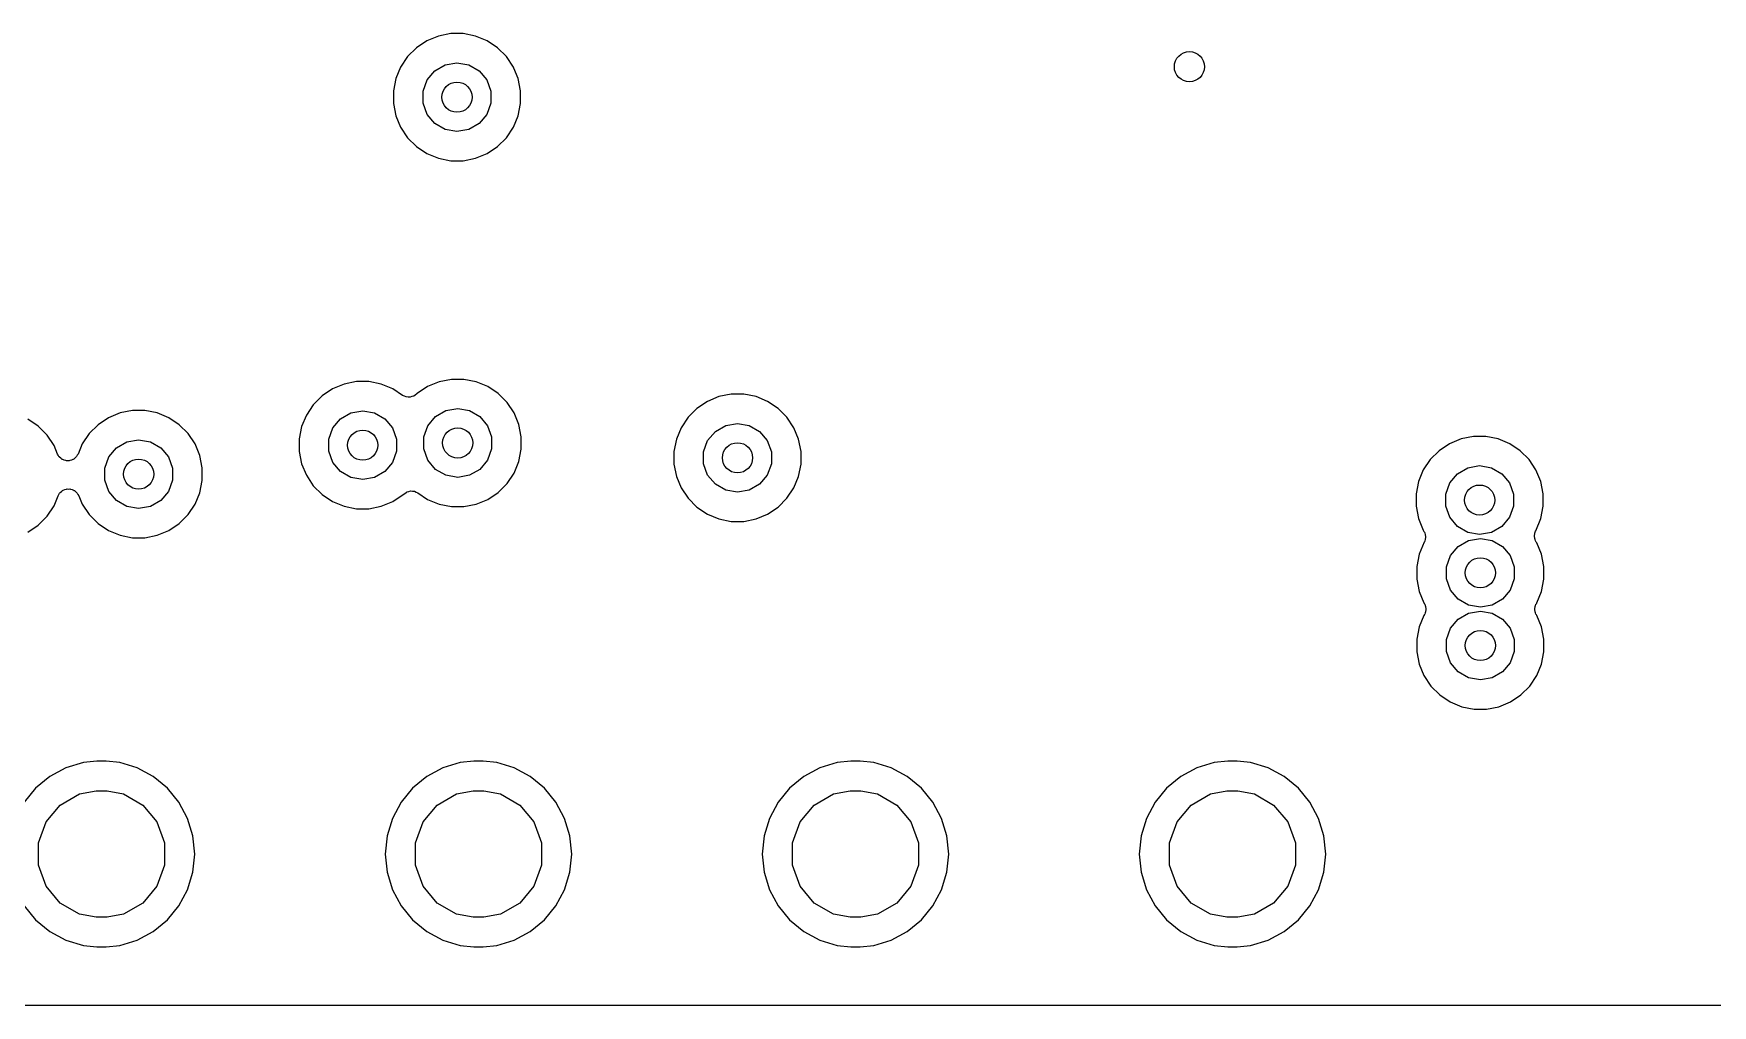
# Model space of a CAD drawing. Extents: x 91.4 to 190.2, y -113.9 to -59.9.
# Drawn here: x 147.18 to 169.81, y -113.13 to -100.03 of the extents above; entities that cross this region are included whole.
import ezdxf

# ---------------------------------------------------------------- set-up
doc = ezdxf.new("R2010")
doc.units = 0
doc.header["$MEASUREMENT"] = 0
doc.layers.add('BLACK', color=7, linetype='CONTINUOUS')

msp = doc.modelspace()

# ---------------------------------------------------------------- linework, layer by layer
at = {"layer": 'BLACK', "linetype": 'CONTINUOUS'}
for p, q in [((152.484, -100.13), (152.344, -100.224)), ((152.64, -100.066), (152.484, -100.13)), ((152.806, -100.033), (152.64, -100.066)), ((152.974, -100.033), (152.806, -100.033)), ((153.14, -100.066), (152.974, -100.033)), ((153.296, -100.13), (153.14, -100.066)), ((153.436, -100.224), (153.296, -100.13)), ((152.224, -100.344), (152.13, -100.484)), ((152.344, -100.224), (152.224, -100.344)), ((152.731, -100.454), (152.89, -100.426)), ((152.89, -100.426), (153.049, -100.454)), ((153.556, -100.344), (153.436, -100.224)), ((153.65, -100.484), (153.556, -100.344)), ((152.066, -100.64), (152.033, -100.806)), ((152.13, -100.484), (152.066, -100.64)), ((152.433, -100.809), (152.488, -100.658)), ((152.488, -100.658), (152.592, -100.534)), ((152.592, -100.534), (152.731, -100.454)), ((153.049, -100.454), (153.188, -100.534)), ((153.188, -100.534), (153.292, -100.658)), ((153.292, -100.658), (153.347, -100.809)), ((153.656, -100.498), (153.65, -100.484)), ((153.714, -100.64), (153.656, -100.498)), ((153.747, -100.806), (153.714, -100.64)), ((152.033, -100.806), (152.033, -100.974)), ((152.433, -100.971), (152.433, -100.809)), ((153.347, -100.809), (153.347, -100.971)), ((153.747, -100.974), (153.747, -100.806)), ((152.033, -100.974), (152.066, -101.14)), ((152.488, -101.122), (152.433, -100.971)), ((152.592, -101.246), (152.488, -101.122)), ((153.292, -101.122), (153.188, -101.246)), ((153.347, -100.971), (153.292, -101.122)), ((153.714, -101.14), (153.747, -100.974)), ((152.066, -101.14), (152.13, -101.296)), ((152.13, -101.296), (152.224, -101.436)), ((152.731, -101.326), (152.592, -101.246)), ((152.89, -101.354), (152.731, -101.326)), ((153.049, -101.326), (152.89, -101.354)), ((153.188, -101.246), (153.049, -101.326)), ((153.556, -101.436), (153.65, -101.296)), ((153.65, -101.296), (153.714, -101.14)), ((152.224, -101.436), (152.344, -101.556)), ((152.344, -101.556), (152.484, -101.65)), ((153.296, -101.65), (153.436, -101.556)), ((153.436, -101.556), (153.556, -101.436)), ((152.484, -101.65), (152.64, -101.714)), ((152.64, -101.714), (152.806, -101.747)), ((152.806, -101.747), (152.974, -101.747)), ((152.974, -101.747), (153.14, -101.714)), ((153.14, -101.714), (153.296, -101.65)), ((151.536, -104.723), (151.37, -104.756)), ((151.704, -104.723), (151.536, -104.723)), ((151.87, -104.756), (151.704, -104.723)), ((152.65, -104.726), (152.494, -104.79)), ((152.816, -104.693), (152.65, -104.726)), ((152.984, -104.693), (152.816, -104.693)), ((153.15, -104.726), (152.984, -104.693)), ((153.306, -104.79), (153.15, -104.726)), ((151.074, -104.914), (150.954, -105.034)), ((151.214, -104.82), (151.074, -104.914)), ((151.37, -104.756), (151.214, -104.82)), ((152.026, -104.82), (151.87, -104.756)), ((152.158, -104.909), (152.026, -104.82)), ((152.181, -104.919), (152.158, -104.909)), ((152.203, -104.929), (152.181, -104.919)), ((152.204, -104.929), (152.203, -104.929)), ((152.206, -104.93), (152.204, -104.929)), ((152.23, -104.931), (152.206, -104.93)), ((152.255, -104.933), (152.23, -104.931)), ((152.256, -104.933), (152.255, -104.933)), ((152.258, -104.933), (152.256, -104.933)), ((152.281, -104.926), (152.258, -104.933)), ((152.305, -104.92), (152.281, -104.926)), ((152.306, -104.919), (152.305, -104.92)), ((152.308, -104.919), (152.306, -104.919)), ((152.328, -104.904), (152.308, -104.919)), ((152.348, -104.89), (152.328, -104.904)), ((152.354, -104.884), (152.348, -104.89)), ((152.494, -104.79), (152.354, -104.884)), ((153.446, -104.884), (153.306, -104.79)), ((153.566, -105.004), (153.446, -104.884)), ((156.42, -104.926), (156.264, -104.99)), ((156.586, -104.893), (156.42, -104.926)), ((156.754, -104.893), (156.586, -104.893)), ((156.92, -104.926), (156.754, -104.893)), ((157.076, -104.99), (156.92, -104.926)), ((148.35, -105.146), (148.194, -105.21)), ((148.516, -105.113), (148.35, -105.146)), ((148.684, -105.113), (148.516, -105.113)), ((148.85, -105.146), (148.684, -105.113)), ((149.006, -105.21), (148.85, -105.146)), ((150.86, -105.174), (150.796, -105.33)), ((150.954, -105.034), (150.86, -105.174)), ((151.322, -105.224), (151.461, -105.144)), ((151.461, -105.144), (151.62, -105.116)), ((151.62, -105.116), (151.779, -105.144)), ((151.779, -105.144), (151.918, -105.224)), ((152.498, -105.318), (152.602, -105.194)), ((152.602, -105.194), (152.741, -105.114)), ((152.741, -105.114), (152.9, -105.086)), ((152.9, -105.086), (153.059, -105.114)), ((153.059, -105.114), (153.198, -105.194)), ((153.198, -105.194), (153.302, -105.318)), ((153.66, -105.144), (153.566, -105.004)), ((153.724, -105.3), (153.66, -105.144)), ((156.124, -105.084), (156.004, -105.204)), ((156.264, -104.99), (156.124, -105.084)), ((157.216, -105.084), (157.076, -104.99)), ((157.336, -105.204), (157.216, -105.084)), ((147.246, -105.324), (147.106, -105.23)), ((147.366, -105.444), (147.246, -105.324)), ((148.054, -105.304), (147.934, -105.424)), ((148.194, -105.21), (148.054, -105.304)), ((149.146, -105.304), (149.006, -105.21)), ((149.266, -105.424), (149.146, -105.304)), ((150.796, -105.33), (150.763, -105.496)), ((151.163, -105.499), (151.218, -105.348)), ((151.218, -105.348), (151.322, -105.224)), ((151.918, -105.224), (152.022, -105.348)), ((152.022, -105.348), (152.077, -105.499)), ((152.443, -105.469), (152.498, -105.318)), ((153.302, -105.318), (153.357, -105.469)), ((153.757, -105.466), (153.724, -105.3)), ((155.91, -105.344), (155.846, -105.5)), ((156.004, -105.204), (155.91, -105.344)), ((156.268, -105.518), (156.372, -105.394)), ((156.372, -105.394), (156.511, -105.314)), ((156.511, -105.314), (156.67, -105.286)), ((156.67, -105.286), (156.829, -105.314)), ((156.829, -105.314), (156.968, -105.394)), ((156.968, -105.394), (157.072, -105.518)), ((157.43, -105.344), (157.336, -105.204)), ((157.494, -105.5), (157.43, -105.344)), ((147.46, -105.584), (147.366, -105.444)), ((147.507, -105.699), (147.46, -105.584)), ((147.84, -105.564), (147.784, -105.699)), ((147.934, -105.424), (147.84, -105.564)), ((148.198, -105.738), (148.302, -105.614)), ((148.302, -105.614), (148.441, -105.534)), ((148.441, -105.534), (148.6, -105.506)), ((148.6, -105.506), (148.759, -105.534)), ((148.759, -105.534), (148.898, -105.614)), ((148.898, -105.614), (149.002, -105.738)), ((149.36, -105.564), (149.266, -105.424)), ((149.424, -105.72), (149.36, -105.564)), ((150.763, -105.496), (150.763, -105.664)), ((151.163, -105.661), (151.163, -105.499)), ((152.077, -105.499), (152.077, -105.661)), ((152.443, -105.631), (152.443, -105.469)), ((152.498, -105.782), (152.443, -105.631)), ((153.357, -105.631), (153.302, -105.782)), ((153.357, -105.469), (153.357, -105.631)), ((153.724, -105.8), (153.757, -105.634)), ((153.757, -105.634), (153.757, -105.466)), ((155.846, -105.5), (155.813, -105.666)), ((156.213, -105.669), (156.268, -105.518)), ((157.072, -105.518), (157.127, -105.669)), ((157.527, -105.666), (157.494, -105.5)), ((166.264, -105.56), (166.124, -105.654)), ((166.42, -105.496), (166.264, -105.56)), ((166.586, -105.463), (166.42, -105.496)), ((166.754, -105.463), (166.586, -105.463)), ((166.92, -105.496), (166.754, -105.463)), ((167.076, -105.56), (166.92, -105.496)), ((167.216, -105.654), (167.076, -105.56)), ((147.518, -105.715), (147.507, -105.699)), ((147.527, -105.733), (147.518, -105.715)), ((147.532, -105.737), (147.527, -105.733)), ((147.535, -105.743), (147.532, -105.737)), ((147.551, -105.755), (147.535, -105.743)), ((147.565, -105.768), (147.551, -105.755)), ((147.571, -105.771), (147.565, -105.768)), ((147.577, -105.775), (147.571, -105.771)), ((147.595, -105.781), (147.577, -105.775)), ((147.613, -105.788), (147.595, -105.781)), ((147.62, -105.788), (147.613, -105.788)), ((147.626, -105.79), (147.62, -105.788)), ((147.646, -105.789), (147.626, -105.79)), ((147.665, -105.79), (147.646, -105.789)), ((147.672, -105.788), (147.665, -105.79)), ((147.678, -105.788), (147.672, -105.788)), ((147.696, -105.781), (147.678, -105.788)), ((147.715, -105.775), (147.696, -105.781)), ((147.72, -105.771), (147.715, -105.775)), ((147.726, -105.768), (147.72, -105.771)), ((147.741, -105.755), (147.726, -105.768)), ((147.756, -105.743), (147.741, -105.755)), ((147.76, -105.737), (147.756, -105.743)), ((147.765, -105.733), (147.76, -105.737)), ((147.774, -105.715), (147.765, -105.733)), ((147.784, -105.699), (147.774, -105.715)), ((148.143, -105.889), (148.198, -105.738)), ((149.002, -105.738), (149.057, -105.889)), ((149.457, -105.886), (149.424, -105.72)), ((150.763, -105.664), (150.796, -105.83)), ((150.796, -105.83), (150.86, -105.986)), ((151.218, -105.812), (151.163, -105.661)), ((151.322, -105.936), (151.218, -105.812)), ((152.022, -105.812), (151.918, -105.936)), ((152.077, -105.661), (152.022, -105.812)), ((152.602, -105.906), (152.498, -105.782)), ((153.302, -105.782), (153.198, -105.906)), ((153.66, -105.956), (153.724, -105.8)), ((155.813, -105.666), (155.813, -105.834)), ((155.813, -105.834), (155.846, -106)), ((156.213, -105.831), (156.213, -105.669)), ((156.268, -105.982), (156.213, -105.831)), ((157.127, -105.831), (157.072, -105.982)), ((157.127, -105.669), (157.127, -105.831)), ((157.494, -106), (157.527, -105.834)), ((157.527, -105.834), (157.527, -105.666)), ((166.004, -105.774), (165.91, -105.914)), ((166.124, -105.654), (166.004, -105.774)), ((166.511, -105.884), (166.67, -105.856)), ((166.67, -105.856), (166.829, -105.884)), ((167.336, -105.774), (167.216, -105.654)), ((167.43, -105.914), (167.336, -105.774)), ((148.143, -106.051), (148.143, -105.889)), ((148.198, -106.202), (148.143, -106.051)), ((149.057, -106.051), (149.002, -106.202)), ((149.057, -105.889), (149.057, -106.051)), ((149.424, -106.22), (149.457, -106.054)), ((149.457, -106.054), (149.457, -105.886)), ((150.86, -105.986), (150.954, -106.126)), ((151.461, -106.016), (151.322, -105.936)), ((151.62, -106.044), (151.461, -106.016)), ((151.779, -106.016), (151.62, -106.044)), ((151.918, -105.936), (151.779, -106.016)), ((152.741, -105.986), (152.602, -105.906)), ((152.9, -106.014), (152.741, -105.986)), ((153.059, -105.986), (152.9, -106.014)), ((153.198, -105.906), (153.059, -105.986)), ((153.446, -106.216), (153.566, -106.096)), ((153.566, -106.096), (153.66, -105.956)), ((155.846, -106), (155.91, -106.156)), ((156.372, -106.106), (156.268, -105.982)), ((157.072, -105.982), (156.968, -106.106)), ((157.43, -106.156), (157.494, -106)), ((165.846, -106.07), (165.813, -106.236)), ((165.91, -105.914), (165.846, -106.07)), ((166.213, -106.239), (166.268, -106.088)), ((166.268, -106.088), (166.372, -105.964)), ((166.372, -105.964), (166.511, -105.884)), ((166.829, -105.884), (166.968, -105.964)), ((166.968, -105.964), (167.072, -106.088)), ((167.072, -106.088), (167.127, -106.239)), ((167.494, -106.07), (167.43, -105.914)), ((167.527, -106.236), (167.494, -106.07)), ((147.46, -106.396), (147.516, -106.261)), ((147.516, -106.261), (147.526, -106.245)), ((147.526, -106.245), (147.535, -106.227)), ((147.535, -106.227), (147.54, -106.223)), ((147.54, -106.223), (147.544, -106.217)), ((147.544, -106.217), (147.559, -106.205)), ((147.559, -106.205), (147.574, -106.192)), ((147.574, -106.192), (147.58, -106.189)), ((147.58, -106.189), (147.585, -106.185)), ((147.585, -106.185), (147.604, -106.179)), ((147.604, -106.179), (147.622, -106.172)), ((147.622, -106.172), (147.628, -106.172)), ((147.628, -106.172), (147.635, -106.17)), ((147.635, -106.17), (147.654, -106.171)), ((147.654, -106.171), (147.674, -106.17)), ((147.674, -106.17), (147.68, -106.172)), ((147.68, -106.172), (147.687, -106.172)), ((147.687, -106.172), (147.705, -106.179)), ((147.705, -106.179), (147.723, -106.185)), ((147.723, -106.185), (147.729, -106.189)), ((147.729, -106.189), (147.735, -106.192)), ((147.735, -106.192), (147.749, -106.205)), ((147.749, -106.205), (147.765, -106.217)), ((147.765, -106.217), (147.768, -106.223)), ((147.768, -106.223), (147.773, -106.227)), ((147.773, -106.227), (147.782, -106.245)), ((147.782, -106.245), (147.793, -106.261)), ((147.793, -106.261), (147.84, -106.376)), ((148.302, -106.326), (148.198, -106.202)), ((148.441, -106.406), (148.302, -106.326)), ((148.898, -106.326), (148.759, -106.406)), ((149.002, -106.202), (148.898, -106.326)), ((149.36, -106.376), (149.424, -106.22)), ((150.954, -106.126), (151.074, -106.246)), ((151.074, -106.246), (151.214, -106.34)), ((152.026, -106.34), (152.166, -106.246)), ((152.166, -106.246), (152.172, -106.24)), ((152.172, -106.24), (152.192, -106.226)), ((152.192, -106.226), (152.212, -106.211)), ((152.212, -106.211), (152.214, -106.211)), ((152.214, -106.211), (152.215, -106.21)), ((152.215, -106.21), (152.239, -106.204)), ((152.239, -106.204), (152.262, -106.197)), ((152.262, -106.197), (152.264, -106.197)), ((152.264, -106.197), (152.265, -106.197)), ((152.265, -106.197), (152.29, -106.199)), ((152.29, -106.199), (152.314, -106.2)), ((152.314, -106.2), (152.316, -106.201)), ((152.316, -106.201), (152.317, -106.201)), ((152.317, -106.201), (152.339, -106.211)), ((152.339, -106.211), (152.362, -106.221)), ((152.362, -106.221), (152.494, -106.31)), ((152.494, -106.31), (152.65, -106.374)), ((153.15, -106.374), (153.306, -106.31)), ((153.306, -106.31), (153.446, -106.216)), ((155.91, -106.156), (156.004, -106.296)), ((156.004, -106.296), (156.124, -106.416)), ((156.511, -106.186), (156.372, -106.106)), ((156.67, -106.214), (156.511, -106.186)), ((156.829, -106.186), (156.67, -106.214)), ((156.968, -106.106), (156.829, -106.186)), ((157.216, -106.416), (157.336, -106.296)), ((157.336, -106.296), (157.43, -106.156)), ((165.813, -106.236), (165.813, -106.404)), ((166.213, -106.401), (166.213, -106.239)), ((167.127, -106.239), (167.127, -106.401)), ((167.527, -106.404), (167.527, -106.236)), ((147.246, -106.656), (147.366, -106.536)), ((147.366, -106.536), (147.46, -106.396)), ((147.84, -106.376), (147.934, -106.516)), ((147.934, -106.516), (148.054, -106.636)), ((148.6, -106.434), (148.441, -106.406)), ((148.759, -106.406), (148.6, -106.434)), ((149.146, -106.636), (149.266, -106.516)), ((149.266, -106.516), (149.36, -106.376)), ((151.214, -106.34), (151.37, -106.404)), ((151.37, -106.404), (151.536, -106.437)), ((151.536, -106.437), (151.704, -106.437)), ((151.704, -106.437), (151.87, -106.404)), ((151.87, -106.404), (152.026, -106.34)), ((152.65, -106.374), (152.816, -106.407)), ((152.816, -106.407), (152.984, -106.407)), ((152.984, -106.407), (153.15, -106.374)), ((156.124, -106.416), (156.264, -106.51)), ((156.264, -106.51), (156.42, -106.574)), ((156.92, -106.574), (157.076, -106.51)), ((157.076, -106.51), (157.216, -106.416)), ((165.813, -106.404), (165.846, -106.57)), ((166.268, -106.552), (166.213, -106.401)), ((166.372, -106.676), (166.268, -106.552)), ((167.072, -106.552), (166.968, -106.676)), ((167.127, -106.401), (167.072, -106.552)), ((167.494, -106.57), (167.527, -106.404)), ((147.106, -106.75), (147.246, -106.656)), ((148.054, -106.636), (148.194, -106.73)), ((148.194, -106.73), (148.35, -106.794)), ((148.85, -106.794), (149.006, -106.73)), ((149.006, -106.73), (149.146, -106.636)), ((156.42, -106.574), (156.586, -106.607)), ((156.586, -106.607), (156.754, -106.607)), ((156.754, -106.607), (156.92, -106.574)), ((165.846, -106.57), (165.91, -106.726)), ((165.91, -106.726), (165.916, -106.734)), ((165.916, -106.734), (165.92, -106.743)), ((165.92, -106.743), (165.926, -106.751)), ((165.926, -106.751), (165.93, -106.767)), ((165.93, -106.767), (165.937, -106.782)), ((166.511, -106.756), (166.372, -106.676)), ((166.67, -106.784), (166.511, -106.756)), ((166.829, -106.756), (166.67, -106.784)), ((166.968, -106.676), (166.829, -106.756)), ((167.41, -106.786), (167.413, -106.777)), ((167.413, -106.767), (167.42, -106.752)), ((167.413, -106.777), (167.413, -106.767)), ((167.42, -106.752), (167.424, -106.736)), ((167.424, -106.736), (167.427, -106.733)), ((167.427, -106.733), (167.494, -106.57)), ((148.35, -106.794), (148.516, -106.827)), ((148.516, -106.827), (148.684, -106.827)), ((148.684, -106.827), (148.85, -106.794)), ((165.923, -106.887), (165.856, -107.05)), ((165.926, -106.884), (165.923, -106.887)), ((165.93, -106.868), (165.926, -106.884)), ((165.937, -106.853), (165.93, -106.868)), ((165.937, -106.782), (165.937, -106.792)), ((165.937, -106.792), (165.94, -106.801)), ((165.94, -106.834), (165.937, -106.843)), ((165.937, -106.843), (165.937, -106.853)), ((165.94, -106.801), (165.939, -106.817)), ((165.939, -106.817), (165.94, -106.834)), ((166.278, -107.068), (166.382, -106.944)), ((166.382, -106.944), (166.521, -106.864)), ((166.521, -106.864), (166.68, -106.836)), ((166.68, -106.836), (166.839, -106.864)), ((166.839, -106.864), (166.978, -106.944)), ((166.978, -106.944), (167.082, -107.068)), ((167.411, -106.803), (167.41, -106.786)), ((167.41, -106.819), (167.411, -106.803)), ((167.413, -106.828), (167.41, -106.819)), ((167.413, -106.838), (167.413, -106.828)), ((167.42, -106.853), (167.413, -106.838)), ((167.424, -106.869), (167.42, -106.853)), ((167.43, -106.877), (167.424, -106.869)), ((167.434, -106.886), (167.43, -106.877)), ((167.44, -106.894), (167.434, -106.886)), ((167.504, -107.05), (167.44, -106.894)), ((165.856, -107.05), (165.823, -107.216)), ((165.823, -107.216), (165.823, -107.384)), ((166.223, -107.219), (166.278, -107.068)), ((166.223, -107.381), (166.223, -107.219)), ((167.082, -107.068), (167.137, -107.219)), ((167.137, -107.219), (167.137, -107.381)), ((167.537, -107.216), (167.504, -107.05)), ((167.537, -107.384), (167.537, -107.216)), ((165.823, -107.384), (165.856, -107.55)), ((166.278, -107.532), (166.223, -107.381)), ((167.137, -107.381), (167.082, -107.532)), ((167.504, -107.55), (167.537, -107.384)), ((165.856, -107.55), (165.92, -107.706)), ((166.382, -107.656), (166.278, -107.532)), ((166.521, -107.736), (166.382, -107.656)), ((166.978, -107.656), (166.839, -107.736)), ((167.082, -107.532), (166.978, -107.656)), ((167.44, -107.706), (167.504, -107.55)), ((165.92, -107.874), (165.856, -108.03)), ((165.92, -107.706), (165.921, -107.707)), ((165.921, -107.873), (165.92, -107.874)), ((165.921, -107.707), (165.925, -107.716)), ((165.925, -107.864), (165.921, -107.873)), ((165.925, -107.716), (165.931, -107.724)), ((165.931, -107.856), (165.925, -107.864)), ((165.931, -107.724), (165.935, -107.739)), ((165.935, -107.841), (165.931, -107.856)), ((165.935, -107.739), (165.942, -107.754)), ((165.942, -107.826), (165.935, -107.841)), ((165.942, -107.754), (165.942, -107.764)), ((165.942, -107.764), (165.945, -107.774)), ((165.945, -107.806), (165.942, -107.816)), ((165.942, -107.816), (165.942, -107.826)), ((165.945, -107.774), (165.944, -107.79)), ((165.944, -107.79), (165.945, -107.806)), ((166.382, -107.924), (166.521, -107.844)), ((166.68, -107.764), (166.521, -107.736)), ((166.521, -107.844), (166.68, -107.816)), ((166.839, -107.736), (166.68, -107.764)), ((166.68, -107.816), (166.839, -107.844)), ((166.839, -107.844), (166.978, -107.924)), ((167.415, -107.774), (167.418, -107.764)), ((167.416, -107.79), (167.415, -107.774)), ((167.415, -107.806), (167.416, -107.79)), ((167.418, -107.816), (167.415, -107.806)), ((167.418, -107.754), (167.425, -107.739)), ((167.418, -107.764), (167.418, -107.754)), ((167.418, -107.826), (167.418, -107.816)), ((167.425, -107.841), (167.418, -107.826)), ((167.425, -107.739), (167.429, -107.724)), ((167.429, -107.856), (167.425, -107.841)), ((167.429, -107.724), (167.435, -107.716)), ((167.435, -107.864), (167.429, -107.856)), ((167.435, -107.716), (167.439, -107.707)), ((167.439, -107.873), (167.435, -107.864)), ((167.439, -107.707), (167.44, -107.706)), ((167.44, -107.874), (167.439, -107.873)), ((167.504, -108.03), (167.44, -107.874)), ((165.856, -108.03), (165.823, -108.196)), ((166.223, -108.199), (166.278, -108.048)), ((166.278, -108.048), (166.382, -107.924)), ((166.978, -107.924), (167.082, -108.048)), ((167.082, -108.048), (167.137, -108.199)), ((167.537, -108.196), (167.504, -108.03)), ((165.823, -108.196), (165.823, -108.364)), ((166.223, -108.361), (166.223, -108.199)), ((166.278, -108.512), (166.223, -108.361)), ((167.137, -108.361), (167.082, -108.512)), ((167.137, -108.199), (167.137, -108.361)), ((167.537, -108.364), (167.537, -108.196)), ((165.823, -108.364), (165.856, -108.53)), ((165.856, -108.53), (165.92, -108.686)), ((166.382, -108.636), (166.278, -108.512)), ((167.082, -108.512), (166.978, -108.636)), ((167.44, -108.686), (167.504, -108.53)), ((167.504, -108.53), (167.537, -108.364)), ((165.92, -108.686), (166.014, -108.826)), ((166.521, -108.716), (166.382, -108.636)), ((166.68, -108.744), (166.521, -108.716)), ((166.839, -108.716), (166.68, -108.744)), ((166.978, -108.636), (166.839, -108.716)), ((167.346, -108.826), (167.44, -108.686)), ((166.014, -108.826), (166.134, -108.946)), ((166.134, -108.946), (166.274, -109.04)), ((166.274, -109.04), (166.43, -109.104)), ((166.93, -109.104), (167.086, -109.04)), ((167.086, -109.04), (167.226, -108.946)), ((167.226, -108.946), (167.346, -108.826)), ((166.43, -109.104), (166.596, -109.137)), ((166.596, -109.137), (166.764, -109.137)), ((166.764, -109.137), (166.93, -109.104)), ((147.619, -109.93), (147.402, -110.046)), ((147.855, -109.858), (147.619, -109.93)), ((148.039, -109.84), (147.855, -109.858)), ((148.161, -109.84), (148.039, -109.84)), ((148.345, -109.858), (148.161, -109.84)), ((148.581, -109.93), (148.345, -109.858)), ((148.798, -110.046), (148.581, -109.93)), ((152.699, -109.93), (152.482, -110.046)), ((152.935, -109.858), (152.699, -109.93)), ((153.119, -109.84), (152.935, -109.858)), ((153.241, -109.84), (153.119, -109.84)), ((153.425, -109.858), (153.241, -109.84)), ((153.661, -109.93), (153.425, -109.858)), ((153.878, -110.046), (153.661, -109.93)), ((157.779, -109.93), (157.562, -110.046)), ((158.015, -109.858), (157.779, -109.93)), ((158.199, -109.84), (158.015, -109.858)), ((158.321, -109.84), (158.199, -109.84)), ((158.505, -109.858), (158.321, -109.84)), ((158.741, -109.93), (158.505, -109.858)), ((158.958, -110.046), (158.741, -109.93)), ((162.859, -109.93), (162.642, -110.046)), ((163.095, -109.858), (162.859, -109.93)), ((163.279, -109.84), (163.095, -109.858)), ((163.401, -109.84), (163.279, -109.84)), ((163.585, -109.858), (163.401, -109.84)), ((163.821, -109.93), (163.585, -109.858)), ((164.038, -110.046), (163.821, -109.93)), ((147.402, -110.046), (147.212, -110.202)), ((148.988, -110.202), (148.798, -110.046)), ((152.482, -110.046), (152.292, -110.202)), ((154.068, -110.202), (153.878, -110.046)), ((157.562, -110.046), (157.372, -110.202)), ((159.148, -110.202), (158.958, -110.046)), ((162.642, -110.046), (162.452, -110.202)), ((164.228, -110.202), (164.038, -110.046)), ((147.212, -110.202), (147.056, -110.392)), ((147.545, -110.429), (147.805, -110.279)), ((147.805, -110.279), (148.026, -110.24)), ((148.026, -110.24), (148.174, -110.24)), ((148.174, -110.24), (148.395, -110.279)), ((148.395, -110.279), (148.655, -110.429)), ((149.144, -110.392), (148.988, -110.202)), ((149.26, -110.609), (149.144, -110.392)), ((152.136, -110.392), (152.02, -110.609)), ((152.292, -110.202), (152.136, -110.392)), ((152.625, -110.429), (152.885, -110.279)), ((152.885, -110.279), (153.106, -110.24)), ((153.106, -110.24), (153.254, -110.24)), ((153.254, -110.24), (153.475, -110.279)), ((153.475, -110.279), (153.735, -110.429)), ((154.224, -110.392), (154.068, -110.202)), ((154.34, -110.609), (154.224, -110.392)), ((157.216, -110.392), (157.1, -110.609)), ((157.372, -110.202), (157.216, -110.392)), ((157.705, -110.429), (157.965, -110.279)), ((157.965, -110.279), (158.186, -110.24)), ((158.186, -110.24), (158.334, -110.24)), ((158.334, -110.24), (158.555, -110.279)), ((158.555, -110.279), (158.815, -110.429)), ((159.304, -110.392), (159.148, -110.202)), ((159.42, -110.609), (159.304, -110.392)), ((162.296, -110.392), (162.18, -110.609)), ((162.452, -110.202), (162.296, -110.392)), ((162.785, -110.429), (163.045, -110.279)), ((163.045, -110.279), (163.266, -110.24)), ((163.266, -110.24), (163.414, -110.24)), ((163.414, -110.24), (163.635, -110.279)), ((163.635, -110.279), (163.895, -110.429)), ((164.384, -110.392), (164.228, -110.202)), ((164.5, -110.609), (164.384, -110.392)), ((147.353, -110.658), (147.545, -110.429)), ((148.655, -110.429), (148.847, -110.658)), ((149.332, -110.845), (149.26, -110.609)), ((152.02, -110.609), (151.948, -110.845)), ((152.433, -110.658), (152.625, -110.429)), ((153.735, -110.429), (153.927, -110.658)), ((154.412, -110.845), (154.34, -110.609)), ((157.1, -110.609), (157.028, -110.845)), ((157.513, -110.658), (157.705, -110.429)), ((158.815, -110.429), (159.007, -110.658)), ((159.492, -110.845), (159.42, -110.609)), ((162.18, -110.609), (162.108, -110.845)), ((162.593, -110.658), (162.785, -110.429)), ((163.895, -110.429), (164.087, -110.658)), ((164.572, -110.845), (164.5, -110.609)), ((147.25, -110.94), (147.353, -110.658)), ((148.847, -110.658), (148.95, -110.94)), ((149.356, -111.09), (149.332, -110.845)), ((151.948, -110.845), (151.924, -111.09)), ((152.33, -110.94), (152.433, -110.658)), ((153.927, -110.658), (154.03, -110.94)), ((154.436, -111.09), (154.412, -110.845)), ((157.028, -110.845), (157.004, -111.09)), ((157.41, -110.94), (157.513, -110.658)), ((159.007, -110.658), (159.11, -110.94)), ((159.516, -111.09), (159.492, -110.845)), ((162.108, -110.845), (162.084, -111.09)), ((162.49, -110.94), (162.593, -110.658)), ((164.087, -110.658), (164.19, -110.94)), ((164.596, -111.09), (164.572, -110.845)), ((147.25, -111.24), (147.25, -110.94)), ((148.95, -110.94), (148.95, -111.24)), ((152.33, -111.24), (152.33, -110.94)), ((154.03, -110.94), (154.03, -111.24)), ((157.41, -111.24), (157.41, -110.94)), ((159.11, -110.94), (159.11, -111.24)), ((162.49, -111.24), (162.49, -110.94)), ((164.19, -110.94), (164.19, -111.24)), ((147.353, -111.522), (147.25, -111.24)), ((148.95, -111.24), (148.847, -111.522)), ((149.332, -111.335), (149.356, -111.09)), ((151.924, -111.09), (151.948, -111.335)), ((152.433, -111.522), (152.33, -111.24)), ((154.03, -111.24), (153.927, -111.522)), ((154.412, -111.335), (154.436, -111.09)), ((157.004, -111.09), (157.028, -111.335)), ((157.513, -111.522), (157.41, -111.24)), ((159.11, -111.24), (159.007, -111.522)), ((159.492, -111.335), (159.516, -111.09)), ((162.084, -111.09), (162.108, -111.335)), ((162.593, -111.522), (162.49, -111.24)), ((164.19, -111.24), (164.087, -111.522)), ((164.572, -111.335), (164.596, -111.09)), ((147.545, -111.751), (147.353, -111.522)), ((148.847, -111.522), (148.655, -111.751)), ((149.26, -111.571), (149.332, -111.335)), ((151.948, -111.335), (152.02, -111.571)), ((152.625, -111.751), (152.433, -111.522)), ((153.927, -111.522), (153.735, -111.751)), ((154.34, -111.571), (154.412, -111.335)), ((157.028, -111.335), (157.1, -111.571)), ((157.705, -111.751), (157.513, -111.522)), ((159.007, -111.522), (158.815, -111.751)), ((159.42, -111.571), (159.492, -111.335)), ((162.108, -111.335), (162.18, -111.571)), ((162.785, -111.751), (162.593, -111.522)), ((164.087, -111.522), (163.895, -111.751)), ((164.5, -111.571), (164.572, -111.335)), ((147.805, -111.901), (147.545, -111.751)), ((148.655, -111.751), (148.395, -111.901)), ((149.144, -111.788), (149.26, -111.571)), ((152.02, -111.571), (152.136, -111.788)), ((152.885, -111.901), (152.625, -111.751)), ((153.735, -111.751), (153.475, -111.901)), ((154.224, -111.788), (154.34, -111.571)), ((157.1, -111.571), (157.216, -111.788)), ((157.965, -111.901), (157.705, -111.751)), ((158.815, -111.751), (158.555, -111.901)), ((159.304, -111.788), (159.42, -111.571)), ((162.18, -111.571), (162.296, -111.788)), ((163.045, -111.901), (162.785, -111.751)), ((163.895, -111.751), (163.635, -111.901)), ((164.384, -111.788), (164.5, -111.571)), ((147.056, -111.788), (147.212, -111.978)), ((147.212, -111.978), (147.402, -112.134)), ((148.026, -111.94), (147.805, -111.901)), ((148.174, -111.94), (148.026, -111.94)), ((148.395, -111.901), (148.174, -111.94)), ((148.798, -112.134), (148.988, -111.978)), ((148.988, -111.978), (149.144, -111.788)), ((152.136, -111.788), (152.292, -111.978)), ((152.292, -111.978), (152.482, -112.134)), ((153.106, -111.94), (152.885, -111.901)), ((153.254, -111.94), (153.106, -111.94)), ((153.475, -111.901), (153.254, -111.94)), ((153.878, -112.134), (154.068, -111.978)), ((154.068, -111.978), (154.224, -111.788)), ((157.216, -111.788), (157.372, -111.978)), ((157.372, -111.978), (157.562, -112.134)), ((158.186, -111.94), (157.965, -111.901)), ((158.334, -111.94), (158.186, -111.94)), ((158.555, -111.901), (158.334, -111.94)), ((158.958, -112.134), (159.148, -111.978)), ((159.148, -111.978), (159.304, -111.788)), ((162.296, -111.788), (162.452, -111.978)), ((162.452, -111.978), (162.642, -112.134)), ((163.266, -111.94), (163.045, -111.901)), ((163.414, -111.94), (163.266, -111.94)), ((163.635, -111.901), (163.414, -111.94)), ((164.038, -112.134), (164.228, -111.978)), ((164.228, -111.978), (164.384, -111.788)), ((147.402, -112.134), (147.619, -112.25)), ((148.581, -112.25), (148.798, -112.134)), ((152.482, -112.134), (152.699, -112.25)), ((153.661, -112.25), (153.878, -112.134)), ((157.562, -112.134), (157.779, -112.25)), ((158.741, -112.25), (158.958, -112.134)), ((162.642, -112.134), (162.859, -112.25)), ((163.821, -112.25), (164.038, -112.134)), ((147.619, -112.25), (147.855, -112.322)), ((147.855, -112.322), (148.039, -112.34)), ((148.039, -112.34), (148.161, -112.34)), ((148.161, -112.34), (148.345, -112.322)), ((148.345, -112.322), (148.581, -112.25)), ((152.699, -112.25), (152.935, -112.322)), ((152.935, -112.322), (153.119, -112.34)), ((153.119, -112.34), (153.241, -112.34)), ((153.241, -112.34), (153.425, -112.322)), ((153.425, -112.322), (153.661, -112.25)), ((157.779, -112.25), (158.015, -112.322)), ((158.015, -112.322), (158.199, -112.34)), ((158.199, -112.34), (158.321, -112.34)), ((158.321, -112.34), (158.505, -112.322)), ((158.505, -112.322), (158.741, -112.25)), ((162.859, -112.25), (163.095, -112.322)), ((163.095, -112.322), (163.279, -112.34)), ((163.279, -112.34), (163.401, -112.34)), ((163.401, -112.34), (163.585, -112.322)), ((163.585, -112.322), (163.821, -112.25)), ((185.544, -113.13), (106.765, -113.13))]:
    msp.add_line(p, q, dxfattribs=at)
at = {"layer": 'BLACK'}
for centre in [(162.76, -100.48), (152.89, -100.89), (151.62, -105.58), (152.9, -105.55), (156.67, -105.75), (148.6, -105.97), (166.67, -106.32), (166.68, -107.3), (166.68, -108.28)]:
    msp.add_circle(centre, 0.2032, dxfattribs=at)

doc.saveas('drawing.dxf')
